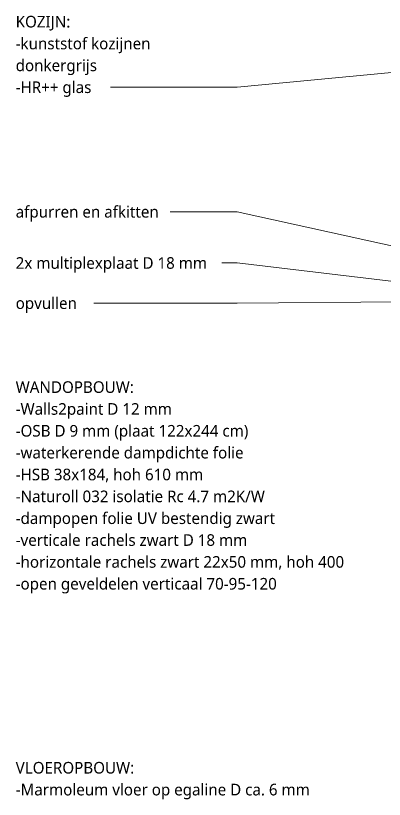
# Model space of a CAD drawing. Header units: millimetres. Extents: x 6732 to 10947, y 894 to 9086.
# Drawn here: x 7773 to 8169, y 5320 to 6162 of the extents above; entities that cross this region are included whole.
import ezdxf

# ---------------------------------------------------------------- set-up
doc = ezdxf.new("R2010")
doc.units = ezdxf.units.MM
doc.layers.add('G-ANNO-TEXT', color=231, linetype='Continuous', lineweight=13)
doc.styles.add('Segoe UI_2', font='segoeui.ttf', dxfattribs={"height": 12.5})
doc.styles.add('Segoe UI_B', font='segoeui.ttf', dxfattribs={"height": 12.5})

msp = doc.modelspace()

# ---------------------------------------------------------------- linework, layer by layer
at = {"layer": 'G-ANNO-TEXT', "color": 250}
for p, q in [((8354.73, 6117.89), (8010.78, 6085.15)), ((8010.78, 6085.15), (7874.79, 6085.15)), ((8010.78, 5951.29), (7938.62, 5951.29)), ((8329.71, 5880.89), (8010.78, 5951.29)), ((8010.78, 5896.26), (7994.19, 5896.26)), ((8329.71, 5858.55), (8010.78, 5896.26)), ((8010.78, 5853.08), (7856.6, 5853.08)), ((8304.92, 5855.73), (8010.78, 5853.08))]:
    msp.add_line(p, q, dxfattribs=at)

# ---------------------------------------------------------------- texts
at = {"layer": 'G-ANNO-TEXT', "color": 7, "char_height": 12.5, "attachment_point": 1}
for s, insert, width, style in [('KOZIJN:', (7772.67, 6161.84), 81.3713, 'Segoe UI_B'), ('-kunststof kozijnen ', (7772.67, 6138.36), 184.3881, 'Segoe UI_2'), ('donkergrijs', (7772.67, 6114.88), 104.6202, 'Segoe UI_2'), ('-HR++ glas', (7772.67, 6091.4), 108.6287, 'Segoe UI_2'), ('afpurren en afkitten', (7772.67, 5957.54), 185.9915, 'Segoe UI_2'), ('2x multiplexplaat D 18 mm', (7772.67, 5902.51), 253.3332, 'Segoe UI_2'), ('opvullen ', (7772.67, 5859.33), 86.5822, 'Segoe UI_2'), ('WANDOPBOUW:', (7772.67, 5769.14), 169.5569, 'Segoe UI_B'), ('-Walls2paint D 12 mm', (7772.67, 5745.66), 210.8438, 'Segoe UI_2'), ('-OSB D 9 mm (plaat 122x244 cm)', (7772.67, 5722.18), 313.8607, 'Segoe UI_2'), ('-waterkerende dampdichte folie', (7772.67, 5698.7), 300.6328, 'Segoe UI_2'), ('-HSB 38x184, hoh 610 mm', (7772.67, 5675.22), 251.329, 'Segoe UI_2'), ('-Naturoll 032 isolatie Rc 4.7 m2K/W', (7772.67, 5651.73), 336.7088, 'Segoe UI_2'), ('-dampopen folie UV bestendig zwart', (7772.67, 5628.25), 346.329, 'Segoe UI_2'), ('-verticale rachels zwart D 18 mm', (7772.67, 5604.77), 306.2446, 'Segoe UI_2'), ('-horizontale rachels zwart 22x50 mm, hoh 400', (7772.67, 5581.29), 433.7129, 'Segoe UI_2'), ('-open geveldelen verticaal 70-95-120', (7772.67, 5557.81), 352.3417, 'Segoe UI_2'), ('VLOEROPBOUW:', (7772.67, 5360.09), 167.1518, 'Segoe UI_B'), ('-Marmoleum vloer op egaline D ca. 6 mm', (7772.67, 5336.6), 392.8269, 'Segoe UI_2')]:
    msp.add_mtext(s, dxfattribs=dict(at, insert=insert, width=width, style=style))

doc.saveas('drawing.dxf')
